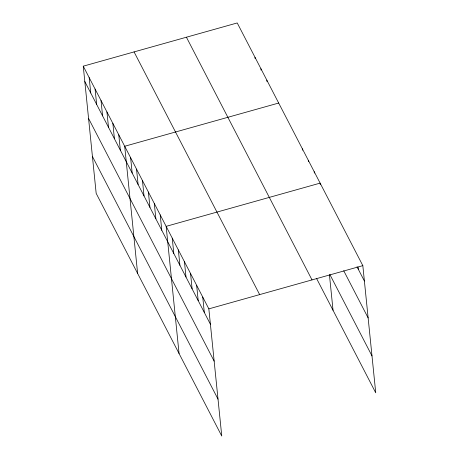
<?xml version="1.0" encoding="UTF-8"?>
<svg xmlns="http://www.w3.org/2000/svg" width="459" height="459" viewBox="0 0 459 459"><rect width="100%" height="100%" fill="white"/><g stroke="black" fill="none" stroke-linecap="round" stroke-linejoin="round"><path stroke-width="0.69" d="M83.257 66.176L208.845 308.867L221.766 436.05L96.172 193.359L83.257 66.176L237.234 22.95L362.828 265.641L375.743 392.824L316.595 278.527M278.682 103.04L124.699 146.266L137.62 273.449M208.845 308.867L362.828 265.641M357.004 266.742L364.389 281.011M343.734 270.758L368.135 317.909M329.941 274.654L371.997 355.926M186.423 37.213L312.011 279.904M134.068 51.913L259.656 294.603M84.817 81.547L210.406 324.238M88.564 118.445L214.152 361.135M92.425 156.462L218.014 399.152M358.072 267.127L358.29 269.226M320.267 184.524L320.124 183.124L166.147 226.35L179.062 353.533M329.442 274.832L333.045 310.307M314.203 171.683L314.346 173.083M308.282 160.243L308.425 161.643M302.361 148.802L302.504 150.202M266.84 80.159L266.983 81.553M260.919 68.712L261.062 70.112M254.997 57.272L255.141 58.672M202.746 297.076L204.307 312.453M196.647 285.291L198.208 300.662M190.548 273.501L192.109 288.872M184.443 261.716L186.004 277.087M178.344 249.925L179.905 265.296M172.245 238.141L173.806 253.511M160.225 214.91L161.786 230.28M154.304 203.469L155.865 218.84M148.383 192.028L149.944 207.399M142.462 180.588L144.023 195.959M136.541 169.147L138.102 184.518M130.62 157.707L132.181 173.077M118.778 134.82L120.338 150.196M112.857 123.379L114.423 138.75M106.936 111.939L108.502 127.309M101.02 100.498L102.581 115.869M95.099 89.057L96.66 104.428M89.178 77.617L90.739 92.988"/></g></svg>
